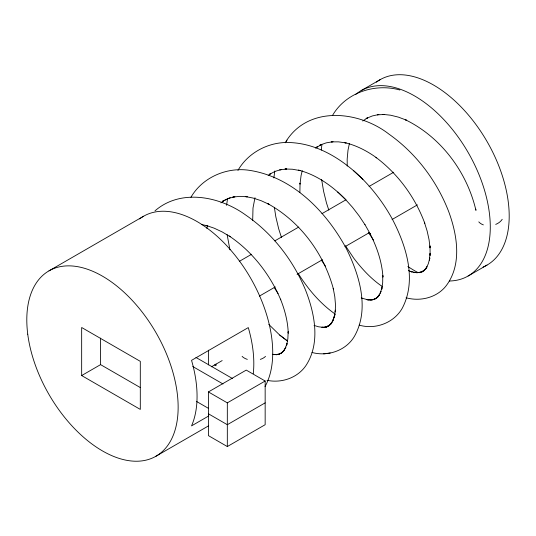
<?xml version="1.0" encoding="UTF-8"?>
<svg xmlns="http://www.w3.org/2000/svg" width="536" height="536" viewBox="0 0 536 536"><rect width="100%" height="100%" fill="white"/><g stroke="black" fill="none" stroke-linecap="round" stroke-linejoin="round"><path stroke-width="0.8" d="M299.879 192.504L300.06 183.171L299.999 184.129L301.085 175.486L302.264 170.676M321.278 150.1L321.888 144.686M273.889 177.965L274.767 171.011M226.594 205.308L227.512 198.782M206.849 228.41L207.425 225.368M349.398 143.44L347.998 150.221L347.174 159.091L347.228 166.093M254.975 197.697L252.999 208.048L252.69 220.383M285.252 142.784L287.028 140.131M237.944 170.421C248.51 151.862 270.278 140.995 291.457 142.63C318.954 144.211 343.429 160.07 362.524 178.99L362.912 179.372C374.383 191.084 384.205 204.343 392.104 218.701L392.365 219.15C406.181 245.669 417.182 279.893 402.235 308.267C393.88 322.98 375.24 329.888 359.174 325.111M190.923 197.308C202.387 177.396 226.641 166.951 249.113 170.287C292.669 176.8 326.464 211.64 346.524 248.959C359.455 275.169 369.867 308.863 354.464 336.26C346.089 350.658 327.704 356.788 311.999 352.467M332.541 115.408C345.814 92.54 375.012 83 399.89 90.008M286.03 141.404C308.589 105.136 359.361 110.905 389.109 134.241L389.793 134.717C416.103 153.591 436.431 180.438 448.27 210.514L448.686 211.579C457.355 235.103 462.367 265.28 445.57 286.532C436.177 297.862 419.983 301.674 406.107 297.761M315.717 148.137L317.406 146.676L315.959 147.762L321.674 144.439L319.905 145.102L326.23 142.864L333.044 141.718L331.235 141.873L338.544 141.859L346.156 142.965L344.608 142.609C356.266 145.29 367.006 150.918 376.667 157.865L375.977 157.396C398.141 174.046 415.166 197.315 424.787 223.284L424.378 222.219L427.152 231.07L429.048 239.639L430.04 247.779L429.999 245.917L430.127 255.37L430.093 253.34L429.309 260.107L429.865 257.93L428.271 263.819L425.865 268.858L427.051 266.707L423.956 270.767L425.624 268.945L421.879 272.007L423.855 270.66L419.521 272.703L421.618 271.866L416.74 272.864M268.201 175.6L270.827 173.557L269.179 174.461L275.069 171.406L281.507 169.436L279.792 169.879L286.747 169.001L285.005 169.001L292.415 169.235L300.12 170.589L298.519 170.113C316.89 174.863 332.742 186.347 345.827 199.774L337.874 192.096L338.457 192.645M154.978 210.862C180.8 188.324 220.082 196.431 245.682 215.023C272.415 233.381 293.085 260.027 305.466 289.909L305.728 290.566C314.88 314.022 320.662 343.529 305.688 365.934C297.165 378.068 281.293 383.354 267.008 380.305M220.906 202.869L224.269 200.437L230.259 197.596M362.718 121.022L367.549 117.826L366.088 118.543L372.225 115.977L378.885 114.496L377.364 114.838L384.513 114.49L382.959 114.389L390.556 115.2L398.382 117.123L406.355 120.124L405.263 119.689C440.86 136.908 466.896 171.868 475.874 210.092M328.782 325.908L325.62 327.523L329.674 324.97L328.079 326.518L331.496 322.92L330.29 324.796L333.003 320.166L334.94 314.645L332.313 322.223L334.263 316.582L335.369 310.13L335.255 311.999L335.482 304.669L334.806 296.75L333.225 288.361L333.539 289.52C324.133 253.83 300.247 221.495 267.739 203.633L269.092 204.343L261.052 200.665L253.072 198.052L245.274 196.531L247.25 196.786L239.84 196.37L232.798 197.074L234.902 196.712L228.363 198.494L222.373 201.355L224.269 200.437M325.62 327.523L330.833 324.26M48.964 270.868L143.554 216.256M361.103 90.651L380.024 79.73M239.297 261.374L251.625 254.258M274.827 240.865L298.753 227.05M321.955 213.656L345.881 199.841M369.083 186.448L393.739 172.21M81.66 375.555L140.305 409.417L140.305 361.358L81.66 327.496L81.66 375.555L100.58 364.634L140.399 387.622M259.364 296.133L275.316 286.921M297.065 274.365L322.444 259.712M344.923 246.734L369.572 232.503M392.05 219.525L417.423 204.873M211.378 366.825L222.172 360.587M208.41 391.937L246.245 370.095L265.159 381.016L265.159 424.706L227.324 446.548L208.41 435.627L208.41 391.937L227.324 402.858L265.159 381.016M208.779 415.929L191.54 425.886A107.012 61.787 60 0 0 191.54 360.353L248.289 327.59A107.012 61.787 60 0 1 253.267 373.679M155.976 456.216L208.685 425.785M468.122 276.007L487.036 265.086M265.159 402.858L227.324 424.706L208.41 413.785M328.682 325.908L324.803 327.154L326.317 326.953M323.657 353.861L330.23 352.976M326.33 326.906L321.875 327.262L324.226 327.483L318.538 326.786L314.036 325.412M418.931 272.496L413.571 272.422L415.862 272.543L410.06 271.37L412.251 272.033L408.385 270.593M272.623 354.229L275.082 354.638L272.951 354.537L278.218 354.35L275.993 354.765L280.73 353.465L278.62 354.403L282.76 352.018L280.944 353.398L284.449 349.954L283.075 351.643L285.869 347.161L284.998 348.963L287.028 343.482L286.66 345.218L287.852 338.799L288.18 331.663L288.234 333.144C287.865 321.426 284.81 309.982 280.495 299.142L280.75 299.798C269.976 274.332 252.262 251.552 229.247 236.034L230.279 236.751L222.252 231.967L214.166 228.175L206.146 225.448L207.774 225.844L201.583 224.537M361.244 297.949L368.594 300.046L366.376 299.544L371.91 299.939L369.478 299.972L374.523 299.282L372.091 299.905L376.594 298.157L374.383 299.336L378.295 296.555L376.48 298.15L379.756 294.358L378.443 296.18L381.009 291.403L380.218 293.266L382.027 287.537L381.699 289.4L382.677 282.753L382.778 275.417L382.925 277.079C382.014 261.782 376.888 247.063 369.981 233.495L370.242 233.944L364.916 224.55M214.527 364.889L215.975 365.726L215.975 364.071M195.941 357.438L232.483 378.537M192.772 366.53L223.01 383.984M196.37 401.37L208.611 408.439M382.449 286.626C371.314 279.102 362.108 269.106 353.974 258.486L345.425 245.729M335.389 314.217C320.394 303.771 308.408 289.567 298.666 274.224M279.705 335.074L287.47 341.003L279.705 335.074L268.817 324.427M353.452 170.542L362.912 179.372M345.432 199.399L352.547 207.358L359.107 215.867L365.029 224.772M373.445 240.007L368.52 232.59M321.6 260.456L325.546 266.271M274.251 287.618L278.077 293.534M328.829 210.132L326.511 203.077L323.577 191.205L321.634 179.513M281.46 237.515L278.68 228.785L275.826 216.792L274.345 207.271M229.937 249.803L227.123 234.614M475.774 209.174L475.975 210.32M227.324 402.858L227.324 446.548M208.41 350.162L208.41 364.909M100.58 338.122L100.58 364.634M139.561 218.929A107.012 61.787 60 0 1 238.614 259.9A107.012 61.787 60 0 1 265.032 386.57M355.69 94.483A107.012 61.787 60 0 1 473.248 161.952A107.012 61.787 60 0 1 449.289 281.011M417.986 272.569A107.012 61.787 60 0 1 407.869 266.466M376.339 82.169A107.012 61.787 60 0 1 487.036 141.511A107.012 61.787 60 0 1 483.083 267.049M502.212 219.304A13.38 9.541 -9.9 0 1 495.706 224.41M483.372 224.886A13.38 9.541 -9.9 0 1 478.789 221.877M265.508 356.366A13.38 7.725 0 0 1 260.302 359.375M247.324 359.375A13.38 7.725 0 0 1 242.118 356.366M27.745 334.176A107.012 61.787 60 0 0 150.167 458.917A107.012 61.787 60 0 0 129.498 297.534A107.012 61.787 60 0 0 27.745 334.176"/></g></svg>
